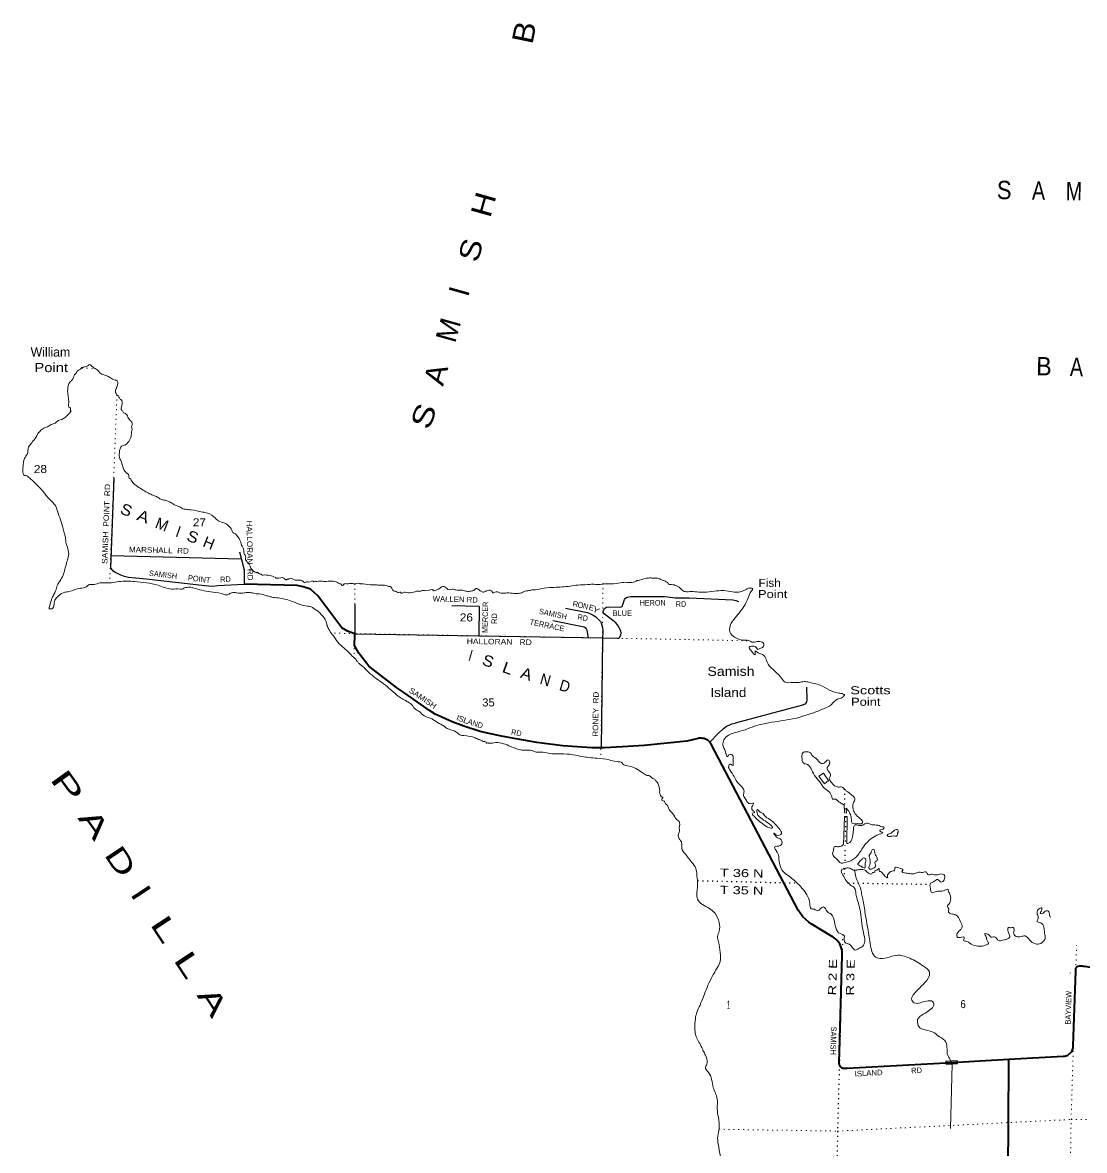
# Model space of a CAD drawing. Header units: feet. Extents: x -489137 to -242534, y 368785 to 558127.
# Drawn here: x -380918 to -357801, y 386248 to 410804 of the extents above; entities that cross this region are included whole.
import ezdxf
from ezdxf.enums import TextEntityAlignment as Align

# ---------------------------------------------------------------- set-up
doc = ezdxf.new("R2010")
doc.units = ezdxf.units.FT
doc.header["$LTSCALE"] = 70
doc.linetypes.add('DOTTED', pattern=[1.5, 0.3, -1.2])
for name, color, linetype, lineweight in [('26', 7, 'Continuous', 40), ('27', 7, 'Continuous', 13), ('29', 7, 'Continuous', 25), ('39', 7, 'Continuous', 13), ('6', 7, 'DOTTED', 25), ('61', 7, 'Continuous', 13), ('7', 7, 'DOTTED', 13)]:
    doc.layers.add(name, color=color, linetype=linetype, lineweight=lineweight)
for name, color, linetype in [('30', 7, 'Continuous'), ('41', 7, 'Continuous'), ('42', 7, 'Continuous')]:
    doc.layers.add(name, color=color, linetype=linetype)

msp = doc.modelspace()

# ---------------------------------------------------------------- linework, layer by layer
at = {"layer": '26'}
msp.add_line((-360819.06, 388157.07), (-359448.96, 388233.79), dxfattribs=at)
for points in [[(-366457.99, 395158.98), (-367384.77, 395066.77), (-367867.87, 395035.74), (-368247.81, 395013.97), (-368526.2, 395015.64), (-369156.54, 395057.38), (-369723.51, 395127.66), (-370094.88, 395194.53), (-370494.23, 395270.26), (-370795.38, 395330.59), (-370956.88, 395372.13), (-371312.16, 395482.92), (-371568.81, 395582.89), (-371935.07, 395746.04), (-372062.36, 395822.83), (-372521.13, 396150.69), (-372776.5, 396323.42), (-373376.58, 396790.54), (-373594.51, 397073.34), (-373694.75, 397237.74), (-373682.86, 397469.34), (-373681.59, 397494.05), (-373707.43, 397502.94), (-373847.25, 397551.04), (-373968.11, 397629.13), (-374491.21, 398320.38), (-374650.44, 398468.23), (-374806.43, 398516.98), (-374942.83, 398545.01), (-376090.01, 398576.8)], [(-363101.13, 388059.82), (-363109.71, 388069.1), (-363117.28, 388079.23), (-363123.74, 388090.09), (-363129.04, 388101.57), (-363133.1, 388113.54), (-363135.9, 388125.86), (-363137.39, 388138.42), (-363137.56, 388151.05), (-363137.27, 388155.93), (-363076, 390491.95), (-363073.55, 390536.14), (-363075.72, 390580.34), (-363082.51, 390624.07), (-363093.83, 390666.85), (-363109.56, 390708.22), (-363129.52, 390747.71), (-363153.51, 390784.9), (-363181.25, 390819.38), (-363212.45, 390850.77), (-363246.75, 390878.73), (-363269.44, 390894.21), (-363749, 391181.95), (-363770.73, 391195.06), (-363800.83, 391216.73), (-363868.19, 391273.3), (-363929.27, 391336.59), (-363983.4, 391405.92), (-364029.99, 391480.53), (-365924.19, 395095.23), (-365940.56, 395118.68), (-365959.28, 395140.28), (-365980.16, 395159.81), (-366002.97, 395177.04), (-366027.46, 395191.8), (-366053.35, 395203.92), (-366080.37, 395213.27), (-366108.22, 395219.74), (-366136.59, 395223.26), (-366165.18, 395223.8), (-366193.66, 395221.35), (-366209.31, 395218.7), (-366457.99, 395158.98)], [(-359448.96, 388233.79), (-358267.77, 388299.93), (-358253.22, 388300.15), (-358230.58, 388302.44), (-358208.3, 388307.09), (-358186.63, 388314.04), (-358165.8, 388323.21), (-358146.05, 388334.52), (-358127.58, 388347.82), (-358110.61, 388362.98), (-358095.31, 388379.84), (-358081.87, 388398.2), (-358070.41, 388417.86), (-358061.07, 388438.62), (-358053.95, 388460.24), (-358049.14, 388482.48), (-358046.67, 388505.1), (-358046.58, 388527.86), (-357991.84, 390156.95), (-357991, 390182.04), (-357987.25, 390206.95), (-357987.02, 390207.84), (-357983.91, 390216.03), (-357979.96, 390223.86), (-357975.22, 390231.23), (-357969.73, 390238.06), (-357963.56, 390244.28), (-357956.78, 390249.82), (-357949.45, 390254.62), (-357941.65, 390258.63), (-357935, 390261.22), (-357910.05, 390265.96), (-357885, 390266.02), (-357862.77, 390265.39), (-357851.89, 390263.94), (-357827.19, 390260.65), (-357801.89, 390256.44), (-357052.71, 390131.72)], [(-359601.83, 377522.95), (-359488, 381595.95), (-359452, 386854.95), (-359449.02, 388206.95), (-359448.96, 388233.79)], [(-363069.22, 388040.47), (-363073.2, 388041.4), (-363078.57, 388043.19), (-363083.74, 388045.53), (-363088.63, 388048.4), (-363093.19, 388051.76), (-363097.37, 388055.58), (-363101.14, 388059.82)], [(-363069.23, 388040.39), (-363026.75, 388035.75), (-362984.01, 388035.58), (-362965.94, 388036.86), (-360819.06, 388157.07)]]:
    msp.add_lwpolyline(points, dxfattribs=at)
at = {"layer": '29'}
for p, q in [((-378990.87, 399198.53), (-376158.45, 399131.83)), ((-366407.15, 398279.73), (-365456.07, 398236.37)), ((-373681.59, 397494.05), (-368294.71, 397404.67))]:
    msp.add_line(p, q, dxfattribs=at)
for points in [[(-378928.97, 400881.44), (-379001.06, 398921.6), (-378962.9, 398870.7), (-378890.81, 398828.28), (-378784.81, 398777.37), (-378704.25, 398747.68), (-378609.01, 398728.6), (-378226.23, 398692.93), (-376953.06, 398544.06), (-376779.21, 398535.58), (-376664.91, 398545.78), (-376090.01, 398576.8)], [(-376196.59, 399280.7), (-376095.27, 398885.28), (-376090.01, 398576.8)], [(-368294.71, 397404.67), (-367963.9, 397398.7), (-367945.85, 397404.02), (-367922.53, 397418.86), (-367897.09, 397469.77), (-367888.61, 397514.31), (-367893.61, 397556.91), (-367907.69, 397592.79), (-367969.18, 397692.48), (-368002.07, 397733.34), (-368253.43, 397931.94), (-368272.35, 397955.49), (-368276.59, 397985.18), (-368265.99, 398017), (-368245.76, 398046.4), (-368208.75, 398074.27), (-368166.57, 398083.44), (-367906.47, 398073.66), (-367884.37, 398080.63), (-367858.93, 398099.72), (-367847.13, 398133.1), (-367813.3, 398243.17), (-367788.97, 398271.53), (-367752.92, 398294.86), (-367719, 398303.34), (-367679.27, 398305.55), (-366944.96, 398307.01), (-366868.83, 398299.1), (-366707.71, 398282.14), (-366625.02, 398277.89), (-366407.15, 398279.73)], [(-373681.78, 398134.7), (-373686.02, 397780.48), (-373687.22, 397499.23)], [(-371569.29, 398114.46), (-370974.43, 398097.84), (-370987.53, 397449.35)], [(-369098.93, 398056.7), (-368620.22, 397957.33), (-368557.52, 397933.2), (-368496.04, 397899.26), (-368440.92, 397865.33), (-368383.67, 397816.54), (-368336.53, 397762.29), (-368324.31, 397733.82), (-368307.35, 397687.16), (-368294.63, 397636.26), (-368285.93, 397557.98), (-368292.55, 397375.17), (-368323.24, 395015.71)], [(-365456.07, 398236.37), (-365417.74, 398231.04), (-365386.68, 398222.16), (-365333.43, 398202.18)], [(-369371.07, 397785.26), (-368693.2, 397646.84), (-368667.77, 397632.01), (-368648.69, 397604.44), (-368644.45, 397593.83), (-368631.82, 397565.55), (-368625.37, 397530.2), (-368603.66, 397410.14)], [(-363906.99, 395955.13), (-363873.54, 395973.47), (-363853.57, 395997.89), (-363842.48, 396017.87), (-363840.26, 396057.83), (-363846.92, 396330.87)], [(-363906.99, 395955.13), (-363941, 395942.95), (-365406.21, 395550.72)], [(-365954, 395133.95), (-365771.62, 395323.06), (-365656.25, 395436.27), (-365589.69, 395482.89), (-365536.44, 395509.53), (-365474.32, 395533.95), (-365406.21, 395550.72)]]:
    msp.add_lwpolyline(points, dxfattribs=at)
at = {"layer": '39'}
for p, q in [((-366427.85, 398411.76), (-366404.26, 398413.65)), ((-360684, 388124.95), (-360717, 386726.95))]:
    msp.add_line(p, q, dxfattribs=at)
msp.add_lwpolyline([(-363582, 394396.95), (-363480, 394458.95), (-363373, 394303.95), (-363457, 394231.95)], close=True, dxfattribs=at)
for points in [[(-362991, 393702.95), (-362978, 393587.95), (-363026, 393605.95), (-363030, 393765.95)], [(-363049, 392911.95), (-363021, 393519.95), (-362969, 393520.95), (-362976, 392932.95)]]:
    msp.add_lwpolyline(points, dxfattribs=at)
for points in [[(-378673.22, 401611.92), (-378587.62, 401712.58), (-378561.77, 401770.45), (-378537.24, 401923.31), (-378532.64, 401943.38), (-378542.96, 402006.29), (-378528.91, 402074.59), (-378563.66, 402130.09), (-378623.81, 402214.59), (-378646.62, 402263.7), (-378676.12, 402290.78), (-378719.96, 402310.18), (-378735.4, 402334.85), (-378770.38, 402382.28), (-378756.04, 402460.67), (-378778.35, 402598.67), (-378800.07, 402615.43), (-378836.6, 402679.06), (-378864.19, 402702.05), (-378891.46, 402807.86), (-378882.82, 402827.82), (-378857.02, 402883.68), (-378857.72, 403000.87), (-378881.46, 403017.68), (-378903.58, 403020.31), (-378939.59, 403031.41), (-379024.85, 403084.28), (-379188.46, 403149.41), (-379214.33, 403162.25), (-379298.67, 403247.42), (-379383.99, 403298.26), (-379469.13, 403355.17), (-379479.56, 403343.33), (-379553.12, 403311.02), (-379581.57, 403303.73), (-379632.39, 403290.99), (-379657.5, 403259.36), (-379719.07, 403222.68), (-379765.31, 403157.29), (-379784.09, 403135.59), (-379839.79, 403021.98), (-379885.46, 402976.79), (-379922.02, 402896.99), (-379934.68, 402735.72), (-379915.92, 402472.58), (-379913.03, 402432.09), (-379871.26, 402410.73), (-379876.85, 402356.35), (-379877.02, 402350.29), (-379879.32, 402340.25), (-379867, 402347.99), (-379925.74, 402268.81), (-379963.12, 402231.46), (-380029.13, 402180.76), (-380166.05, 402119.9), (-380211.44, 402084.79), (-380319.72, 402037.28), (-380352.62, 402015.97), (-380452.67, 401974.3), (-380537.22, 401909.97), (-380553.99, 401888.21), (-380572.64, 401870.54), (-380606.8, 401804.83), (-380699.12, 401680.1), (-380715.94, 401656.33), (-380776.52, 401583.26), (-380796.11, 401533.3), (-380804.67, 401444.65), (-380819.93, 401404.66), (-380872.92, 401315.22), (-380906.18, 401138.36), (-380912.05, 401073.88), (-380893.2, 400956.2), (-380879.43, 400943.69), (-380855.3, 400941), (-380760.12, 400881.8), (-380695.14, 400825.46), (-380547.88, 400682), (-380409.32, 400516.55), (-380401.6, 400504.21), (-380184.8, 400251.76), (-380171.78, 400213.01), (-380049.2, 399839.93), (-380018.25, 399721.91), (-379990.93, 399618.12), (-379974.21, 399496.45), (-379930.12, 399343.72), (-379916.1, 399197.87), (-379952.09, 399067.56), (-380024.17, 398802.89), (-380084.23, 398677.3), (-380164.69, 398544.17), (-380198.08, 398433.99), (-380240.99, 398344.27), (-380245.25, 398336.31), (-380279.57, 398264.53), (-380337.6, 398068.16)], [(-373902.47, 398588.9), (-373916.87, 398579.2), (-373916.7, 398585.26), (-373921.01, 398575.27), (-373977.93, 398560.69), (-373979.55, 398574.88), (-374009.55, 398583.79), (-374065.2, 398613.61), (-374339, 398635.34), (-374355.12, 398635.79), (-374510.54, 398634.03), (-374530.7, 398634.59), (-374532.54, 398640.71), (-374587.2, 398634.14), (-374587.03, 398640.2), (-374694.51, 398620.95), (-374714.51, 398627.57), (-374744.92, 398622.36), (-374799.47, 398619.82), (-374803.28, 398628), (-374929.32, 398665.84), (-374999.76, 398671.84), (-375122.17, 398695.43), (-375154.77, 398684.21), (-375154.6, 398690.27), (-375154.77, 398684.21), (-375152.58, 398690.21), (-375154.77, 398684.21), (-375222.93, 398700.24), (-375228.74, 398708.48), (-375380.18, 398704.61), (-375414.05, 398719.68), (-375678.81, 398775.5), (-375714.92, 398782.56), (-375724.72, 398792.93), (-375740.84, 398793.38), (-375812.5, 398827.69), (-375818.73, 398821.8), (-375828.46, 398834.19), (-375842.63, 398832.57), (-375858.54, 398841.09), (-375866.48, 398845.35), (-375915.86, 398883.08), (-375965.86, 398969.31), (-375998.58, 399024.76), (-376022.38, 399039.56), (-376037.42, 399078.36), (-376060.87, 399105.27), (-376059.14, 399165.83), (-376074.01, 399210.68), (-376095.44, 399237.54), (-376099.82, 399296.25), (-376125.75, 399377.77), (-376150.53, 399428.96), (-376168.91, 399492.09), (-376259.37, 399646.11), (-376312.65, 399687.99), (-376318.65, 399690.18), (-376376.66, 399778.65), (-376407.77, 399819.91), (-376486.52, 399888.76), (-376590.28, 399930.02), (-376701.51, 399991.69), (-376721.1, 400012.43), (-376893.46, 400124.27), (-377001.76, 400147.47), (-377252.64, 400194.83), (-377369.34, 400206.14), (-377427.46, 400219.86), (-377514.85, 400268.75), (-377592.86, 400293.13), (-377689.98, 400354.41), (-377703.92, 400360.85), (-377775.65, 400393.15), (-377855.89, 400409.51), (-377927.78, 400435.74), (-378005.09, 400484.34), (-378082.97, 400512.76), (-378172.56, 400555.64), (-378418.49, 400705.89), (-378518.96, 400791.49), (-378549.9, 400838.82), (-378597.14, 400880.53), (-378597.31, 400874.47), (-378597.14, 400880.53), (-378598.92, 400888.66), (-378601.75, 400931.16), (-378638.45, 400988.74), (-378654.3, 400999.28), (-378742.68, 401155.26), (-378772.13, 401255.07), (-378808.25, 401332.84), (-378803.95, 401484.23), (-378777.52, 401562.28), (-378740.37, 401591.56), (-378705.76, 401602.72), (-378673.22, 401611.92)], [(-380337.6, 398068.16), (-380336.57, 398033.79), (-380310.13, 398041.15), (-380277.86, 398040.25), (-380255.17, 398057.8), (-380239.97, 398095.76), (-380232.55, 398144.04), (-380229.73, 398172.25), (-380186.54, 398272.06), (-380165.8, 398291.68), (-380136.72, 398321.19), (-379997.22, 398402.17), (-379982.99, 398405.82), (-379926.31, 398412.33), (-379726.72, 398477.5), (-379590.95, 398497.99), (-379509.28, 398532.09), (-379482.26, 398559.62), (-379395.28, 398567.32), (-379265.34, 398596.05), (-378982.5, 398608.42), (-378822.43, 398632.27), (-378477.39, 398632.82), (-377969.2, 398552.08), (-377674.9, 398471.2), (-377489.36, 398468.09), (-377440.97, 398466.75), (-377408.08, 398488.06), (-377336.94, 398506.29), (-377278.3, 398510.73), (-377224.04, 398503.16), (-377202.03, 398496.5), (-376825.13, 398411.31), (-376588.15, 398372.42), (-376423.1, 398357.75), (-376386.07, 398382.98), (-376351.62, 398388.09), (-376323.17, 398395.38), (-376252.83, 398385.36), (-376119.77, 398381.67), (-376028.59, 398395.31), (-375941.95, 398390.89), (-375835.62, 398369.76), (-375767.06, 398367.86), (-375606.87, 398325.03), (-375560.79, 398313.66), (-375490.74, 398293.53), (-375353.98, 398277.63), (-375073.45, 398209.25), (-374715.5, 398096.3), (-374665.21, 398090.86), (-374547.98, 398027.02), (-374480.69, 397980.71), (-374355.51, 397841.89), (-374315.01, 397776.12), (-374291.39, 397684.56), (-374247.71, 397588.41), (-374168.21, 397475.09), (-374156.46, 397462.64), (-374108.12, 397388.58), (-373991.07, 397247.97), (-373859.14, 397133.2), (-373664.83, 396941.97), (-373652.52, 396932.42)], [(-366427.85, 398411.76), (-366496.41, 398413.67), (-366567.83, 398456.05), (-366603.21, 398489.36), (-366708.39, 398550.86), (-366826.94, 398568.29), (-366854.99, 398575.13), (-366858.74, 398585.34), (-366905.97, 398627.05), (-366943.7, 398648.3), (-367031.6, 398679.03), (-367045.43, 398689.51), (-367155.86, 398708.74), (-367240.54, 398711.1), (-367293.01, 398710.53), (-367485.98, 398665.38), (-367508.33, 398659.95), (-367546.81, 398654.96), (-367563.23, 398645.31), (-367826.36, 398616.25), (-367990.47, 398592.53), (-368243, 398581.37), (-368372.49, 398568.8), (-368517.59, 398574.84), (-368618.69, 398567.55), (-368820.77, 398557), (-369041.5, 398528.79), (-369385.22, 398503.99), (-369619.95, 398480.2), (-369798.28, 398452.83), (-369834.63, 398451.82), (-369867.24, 398440.6), (-369974.55, 398427.42), (-370027.78, 398400.62), (-370127.37, 398375.1), (-370188.03, 398370.72), (-370330.82, 398386.8), (-370415.73, 398381.08), (-370528.46, 398390.27), (-370578.4, 398407.82), (-370633.01, 398403.27), (-370683.82, 398390.54), (-370689.52, 398402.82), (-370799.43, 398440.21), (-370826.16, 398422.78), (-370838.31, 398421.09), (-370860.83, 398409.59), (-370899.31, 398404.6), (-371010.32, 398474.34), (-371050.53, 398479.5), (-371071.32, 398457.86), (-371114.4, 398432.79), (-371152.88, 398427.8), (-371201.56, 398419.04), (-371251.9, 398422.46), (-371340.03, 398445.11), (-371489.17, 398451.27), (-371565.43, 398465.51), (-371676.21, 398472.62), (-371681.8, 398488.94), (-371717.58, 398508.1), (-371725.41, 398516.41), (-371771.55, 398525.76), (-371861.92, 398469.69), (-371882.25, 398464.19), (-371953.86, 398429.82), (-371965.95, 398430.15), (-371971.71, 398440.41), (-372139.39, 398432.94), (-372187.55, 398442.36), (-372246.48, 398427.83), (-372345.44, 398424.51), (-372374.01, 398413.18), (-372517.9, 398390.91), (-372588.24, 398400.95), (-372600.34, 398401.28), (-372683.46, 398387.43), (-372683.28, 398393.48), (-372745.73, 398397.24), (-372811.51, 398425.32), (-372819.63, 398423.53), (-372855.23, 398448.75), (-372868.66, 398473.37), (-372933.69, 398527.69), (-372949.88, 398526.13), (-372983.81, 398539.19), (-373094.3, 398556.39), (-373156.91, 398554.09), (-373259.5, 398565.02), (-373348.38, 398561.42), (-373557.48, 398587.42), (-373573.61, 398587.86), (-373585.54, 398594.26), (-373694.87, 398581.12), (-373726.95, 398588.07), (-373829.89, 398586.89), (-373902.47, 398588.9)], [(-364090, 395653.95), (-363725, 395766.95), (-363477, 395864.95), (-363308, 395959.95), (-363178, 396075.95), (-363076, 396106.95), (-363036, 396148.95), (-363023, 396164.95), (-363051, 396184.95), (-363144, 396204.95), (-363297, 396244.95), (-363506, 396357.95), (-363801, 396440.95), (-363906, 396455.95), (-364011, 396438.95), (-364147, 396434.95), (-364328, 396450.95), (-364420, 396558.95), (-364709, 396881.95), (-364760, 397003.95), (-364826, 397052.95), (-364928, 397096.95), (-364968, 397124.95), (-364969, 397043.95), (-365047, 397115.95), (-365101, 397207.95), (-365022, 397224.95), (-364937, 397189.95), (-364914, 397152.95), (-364871, 397174.95), (-364822, 397191.95), (-364787, 397225.95), (-364781, 397276.95), (-364865, 397327.95), (-364952, 397322.95), (-365013, 397311.95), (-365119, 397350.95), (-365232, 397360.95), (-365419, 397421.95), (-365513, 397521.95), (-365524, 397628.95), (-365433, 397809.95), (-365215, 398087.95), (-365124, 398278.95), (-365049, 398427.95), (-365025, 398477.95), (-365055, 398491.95), (-365168, 398460.95), (-365375, 398398.95), (-365548, 398424.95), (-365760, 398433.95), (-365970, 398409.95), (-366193, 398402.95), (-366364, 398414.95), (-366405.05, 398412.9)], [(-373652.52, 396932.42), (-373633.56, 396895.73), (-373610.57, 396872.97), (-373591.71, 396846.04), (-373560.39, 396821.25)], [(-373562.65, 396823.66), (-373501.92, 396776.53), (-373427.32, 396703.75), (-373246.26, 396543.18), (-373103.86, 396442.28), (-372766.86, 396160.22), (-372715.54, 396120.4), (-372610.35, 396058.91), (-372528.95, 396012.21), (-372432.35, 395932.77), (-372431.3, 395931.23)], [(-372432.35, 395932.77), (-372414.05, 395910.19), (-372401.45, 395887.38), (-372377.85, 395874.79)], [(-372377.85, 395874.79), (-372375.78, 395869.91), (-372280.73, 395806.66), (-372231.82, 395752.78), (-372106.65, 395684.67), (-372062.7, 395669.31), (-371983.03, 395632.76), (-371850.37, 395544.24), (-371778.83, 395505.89), (-371634.07, 395417.03), (-371486.26, 395364.45), (-371397.31, 395299.36), (-371309.13, 395278.73), (-371062.35, 395229.46), (-370970.65, 395190.56), (-370938.62, 395181.59), (-370886.96, 395153.89), (-370826.99, 395134.05), (-370815.52, 395111.51), (-370797.15, 395119.08), (-370773.02, 395116.39), (-370657.81, 395123.29), (-370332.76, 395059.73), (-370263, 395029.52), (-370066.98, 394969.53), (-369982.48, 394961.13), (-369827.25, 394956.81), (-369757.54, 394924.58), (-369683.13, 394916.45), (-369507.84, 394907.55), (-369443.73, 394891.63), (-369244.19, 394884.07), (-369219.94, 394885.41), (-369135.28, 394883.06), (-368879.87, 394853.75), (-368751.47, 394827.97), (-368405.63, 394786.05), (-368148.38, 394750.62), (-367990.03, 394713.9), (-367859.91, 394677.97), (-367848.39, 394657.44), (-367758.53, 394624.65), (-367566.65, 394560.73), (-367427.83, 394476.08), (-367382.26, 394446.54), (-367292.53, 394409.7), (-367262.4, 394404.82), (-367254.68, 394392.49), (-367240.68, 394388.06), (-367221.38, 394357.22), (-367143.85, 394316.69), (-367140.39, 394296.38), (-367128.53, 394287.98), (-367120.58, 394283.71), (-367070.52, 394199.51), (-367048.69, 394116.07), (-367038.15, 393990.54), (-367022.7, 393965.87), (-366993.15, 393940.8), (-366979.1, 393938.39), (-366981.4, 393928.35), (-366991.94, 393912.49), (-366993.21, 393868.09), (-366949.2, 393854.74), (-366935.95, 393824.07), (-366904.97, 393778.77), (-366890.97, 393774.34), (-366856.69, 393702.69), (-366780.82, 393603.61), (-366701.62, 393480.21), (-366680.25, 393451.33), (-366644.53, 393430.14), (-366613.55, 393384.84), (-366619.94, 393231.49), (-366616.43, 393213.21), (-366640.72, 393139.15), (-366642, 393094.74), (-366609.91, 393017.09), (-366575.11, 392963.6), (-366571.32, 392955.42), (-366559.85, 392791.47), (-366526.84, 392746.11), (-366498.46, 392715.87)], [(-362365, 392333.95), (-362372, 392302.95), (-362412, 392297.95), (-362433, 392269.95), (-362567, 392339.95), (-362682, 392365.95), (-362757, 392351.95), (-362830, 392352.95), (-362918, 392396.95), (-363013, 392389.95), (-363092, 392349.95), (-363059, 392240.95), (-362994, 392128.95), (-362894, 392026.95), (-362806, 391958.95), (-362775, 391838.95), (-362688, 391506.95), (-362614, 390992.95), (-362584, 390799.95), (-362628, 390695.95), (-362715, 390645.95), (-362790, 390610.95), (-362848, 390657.95), (-362922, 390739.95), (-363012, 390776.95), (-363034, 390827.95), (-363029, 390924.95), (-363155, 390988.95), (-363205, 391074.95), (-363241, 391215.95), (-363312, 391388.95), (-363400, 391450.95), (-363482, 391550.95), (-363551, 391504.95), (-363606, 391466.95), (-363680, 391497.95), (-363749, 391508.95), (-363782, 391622.95), (-363824, 391772.95), (-364039, 392051.95), (-364253, 392234.95), (-364373, 392334.95), (-364402, 392384.95), (-364449, 392543.95), (-364487, 392738.95), (-364542, 392857.95), (-364491, 392869.95), (-364386, 392920.95), (-364427, 393028.95), (-364505, 393069.95), (-364563, 393157.95), (-364505, 393114.95), (-364397, 393149.95), (-364448, 393254.95), (-364652, 393453.95), (-364764, 393539.95), (-364792, 393580.95), (-364864, 393615.95), (-364920, 393670.95), (-364929, 393598.95), (-364877, 393512.95), (-364755, 393420.95), (-364629, 393329.95), (-364591, 393274.95), (-364630, 393265.95), (-364722, 393298.95), (-364865, 393403.95), (-364992, 393522.95), (-365028, 393587.95), (-364981, 393602.95), (-365027, 393655.95), (-365040, 393726.95), (-365005, 393807.95), (-365056, 393797.95), (-365124, 393812.95), (-365172, 393890.95), (-365222, 393972.95), (-365212, 394072.95), (-365323, 394227.95), (-365396, 394327.95), (-365463, 394444.95), (-365507, 394510.95), (-365546, 394617.95), (-365516, 394659.95), (-365457, 394628.95), (-365450, 394709.95), (-365471, 394857.95), (-365525, 394870.95), (-365570, 394822.95), (-365615, 394925.95), (-365670, 395071.95), (-365648, 395184.95), (-365548, 395286.95), (-365295, 395374.95), (-364881, 395513.95), (-364606, 395568.95), (-364090, 395653.95)], [(-363030, 393765.95), (-363101, 393808.95), (-363173, 393858.95), (-363229, 393897.95), (-363277, 393895.95), (-363303, 393950.95), (-363368, 394060.95), (-363480, 394150.95), (-363536, 394232.95), (-363651, 394373.95), (-363740, 394535.95), (-363831, 394648.95), (-363908, 394675.95), (-363951, 394819.95), (-363933, 394907.95), (-363842, 394927.95), (-363762, 394901.95), (-363724, 394838.95), (-363670, 394805.95), (-363560, 394691.95), (-363486, 394670.95), (-363439, 394706.95), (-363384, 394749.95), (-363346, 394709.95), (-363375, 394620.95), (-363404, 394568.95), (-363373, 394503.95), (-363330, 394407.95), (-363355, 394343.95), (-363301, 394247.95), (-363239, 394188.95), (-363155, 394159.95), (-363076, 394156.95), (-363028, 394117.95), (-362978, 394072.95), (-362870, 393990.95), (-362801, 393902.95), (-362830, 393815.95), (-362836, 393676.95), (-362794, 393579.95), (-362695, 393482.95), (-362633, 393399.95), (-362644, 393363.95), (-362711, 393359.95), (-362793, 393361.95), (-362855, 393375.95), (-362875, 393442.95), (-362896, 393562.95), (-362947, 393651.95), (-362991, 393702.95)], [(-362976, 392932.95), (-362936, 392936.95), (-362858, 393042.95), (-362833, 393191.95), (-362826, 393268.95), (-362804, 393326.95), (-362709, 393325.95), (-362626, 393330.95), (-362538, 393373.95), (-362444, 393344.95), (-362333, 393331.95), (-362268, 393318.95), (-362196, 393291.95), (-362160, 393288.95), (-362205, 393232.95), (-362258, 393221.95), (-362236, 393186.95), (-362192, 393165.95), (-362236, 393142.95), (-362344, 393096.95), (-362484, 393001.95), (-362632, 392829.95), (-362766, 392639.95), (-362930, 392537.95), (-363043.28, 392508.19)], [(-361981, 393183.95), (-361922, 393227.95), (-361882, 393238.95), (-361854, 393204.95), (-361869, 393151.95), (-361883, 393093.95), (-361904, 393087.95), (-361956, 393094.95), (-362015, 393086.95), (-362083, 393091.95), (-362099, 393110.95), (-362051, 393137.95), (-361981, 393183.95)], [(-363043.28, 392508.19), (-363110, 392507.95), (-363168, 392568.95), (-363258, 392648.95), (-363282, 392689.95), (-363263, 392786.95), (-363248, 392854.95), (-363175, 392860.95), (-363094, 392873.95), (-363049, 392911.95)], [(-366498.46, 392715.87), (-366348, 392519.95), (-366258, 392383.95), (-366240, 392259.95), (-366225, 392097.95), (-366236, 391859.95), (-366224, 391715.95), (-366118, 391603.95), (-365964, 391514.95), (-365850, 391418.95), (-365752, 391207.95), (-365754, 391019.95), (-365788, 390906.95), (-365769, 390786.95), (-365729, 390558.95), (-365732, 390362.95), (-365823, 390177.95), (-366017, 389793.95), (-366170, 389411.95), (-366240, 389250.95), (-366270, 389111.95), (-366283, 388915.95), (-366264, 388753.95), (-366211, 388634.95), (-366142, 388513.95), (-366101, 388416.95), (-366050, 388322.95), (-366015, 388152.95), (-366026, 388102.95), (-366053, 388056.95), (-365997, 387962.95), (-365880, 387619.95), (-365797, 387370.95), (-365795, 387157.95), (-365771, 386969.95), (-365756, 386725.95), (-365784, 386559.95), (-365771, 386365.95), (-365733, 386158.95), (-365681, 385966.95), (-365607, 385868.95), (-365489, 385745.95), (-365336, 385600.95), (-365268, 385531.95), (-365175, 385530.95), (-365113, 385478.95), (-365096, 385395.95), (-365010, 385279.95), (-364876, 385176.95), (-364748, 385128.95), (-364756, 385072.95), (-364713, 385017.95), (-364642, 385024.95), (-364519, 385029.95), (-364434, 384979.95), (-364399, 384876.95), (-364351, 384835.95), (-364309, 384703.95), (-364263, 384508.95), (-364240, 384375.95), (-364245, 384292.95), (-364232, 384217.95), (-364208, 384195.95), (-364173, 384202.95), (-364156, 384135.95), (-364118, 384137.95), (-364071, 384175.95), (-364026, 384180.95), (-363997, 384119.95), (-363916, 384132.95), (-363881, 384170.95), (-363816, 384180.95), (-363792, 384153.95), (-363710, 384146.95), (-363624, 384180.95), (-363593, 384246.95), (-363542, 384272.95), (-363466, 384250.95), (-363426, 384181.95), (-363380, 384138.95), (-363339, 384053.95), (-363378, 383975.95), (-363365, 383896.95), (-363304, 383818.95), (-363201, 383760.95), (-363117, 383749.95), (-363044, 383769.95), (-363001, 383768.95), (-362949, 383719.95), (-362898, 383648.95), (-362926, 383519.95), (-363000, 383410.95), (-363100, 383319.95), (-363171, 383305.95), (-363193, 383283.95), (-363147, 383273.95), (-363149, 383214.95)], [(-362465, 392576.95), (-362489, 392655.95), (-362476, 392688.95), (-362447, 392734.95), (-362422, 392790.95), (-362388, 392804.95), (-362370, 392765.95), (-362361, 392709.95), (-362337, 392662.95), (-362310, 392595.95), (-362316, 392558.95), (-362355, 392533.95), (-362359, 392488.95), (-362342, 392433.95), (-362393, 392394.95), (-362450, 392368.95), (-362490, 392387.95), (-362485, 392435.95), (-362466, 392494.95), (-362466, 392530.95), (-362465, 392576.95)], [(-362637, 392417.95), (-362689, 392446.95), (-362733, 392470.95), (-362723, 392505.95), (-362655, 392577.95), (-362600, 392616.95), (-362564, 392596.95), (-362567, 392521.95), (-362576, 392448.95), (-362585, 392396.95), (-362611, 392404.95), (-362637, 392417.95)], [(-358616, 391466.95), (-358628, 391466.95), (-358732, 391401.95), (-358764, 391409.95), (-358735, 391469.95), (-358732, 391528.95), (-358805, 391493.95), (-358827, 391394.95), (-358810, 391295.95), (-358835, 391234.95), (-358752, 391199.95), (-358670, 390978.95), (-358659, 390856.95), (-358699, 390796.95), (-358810, 390737.95), (-358915, 390764.95), (-358995, 390830.95), (-359095, 390918.95), (-359180, 390903.95), (-359287, 390908.95), (-359329, 390939.95), (-359340, 391008.95), (-359335, 391089.95), (-359379, 391099.95), (-359412, 391091.95), (-359456, 391104.95), (-359469, 391054.95), (-359446, 390973.95), (-359428, 390896.95), (-359465, 390860.95), (-359583, 390823.95), (-359672, 390816.95), (-359718, 390867.95), (-359778, 390898.95), (-359832, 390888.95), (-359876, 390937.95), (-359973, 390961.95), (-359939, 390894.95), (-359922, 390815.95), (-359886, 390770.95), (-359960, 390714.95), (-360081, 390693.95), (-360236, 390721.95), (-360363, 390794.95), (-360431, 390827.95), (-360416, 390889.95), (-360475, 390890.95), (-360573, 390897.95), (-360568, 390978.95), (-360497, 391054.95), (-360464, 391112.95), (-360499, 391226.95), (-360608, 391378.95), (-360701, 391398.95), (-360757, 391433.95), (-360756, 391501.95), (-360789, 391566.95), (-360738, 391622.95), (-360722, 391657.95), (-360740, 391845.95), (-360761, 391885.95), (-360771, 391928.95), (-360866, 391901.95), (-361024, 391884.95), (-361131, 391863.95), (-361154, 391945.95), (-361151, 392068.95), (-361080, 392099.95), (-360996, 392145.95), (-360916, 392089.95), (-360855, 392141.95), (-360854, 392244.95), (-360949, 392263.95), (-361048, 392244.95), (-361138, 392260.95), (-361191, 392244.95), (-361253, 392314.95), (-361295, 392302.95), (-361408, 392305.95), (-361512, 392268.95), (-361631, 392280.95), (-361752, 392301.95), (-361776, 392320.95), (-361757, 392348.95), (-361843, 392399.95), (-361928, 392410.95), (-361935, 392346.95), (-362040, 392309.95), (-362067, 392267.95), (-362088, 392245.95), (-362084, 392186.95), (-362159, 392237.95), (-362244, 392317.95), (-362272, 392332.95), (-362268, 392386.95), (-362321, 392350.95), (-362365, 392333.95)], [(-362804, 392346.95), (-362777, 392206.95), (-362730, 392078.95), (-362679, 391961.95), (-362652, 391837.95), (-362623, 391715.95), (-362573, 391404.95), (-362501, 390980.95), (-362439, 390618.95), (-362370, 390476.95), (-362247, 390428.95), (-362055, 390454.95), (-361861, 390498.95), (-361762, 390487.95), (-361601, 390432.95), (-361304, 390257.95), (-361177, 390132.95), (-361200, 389995.95), (-361346, 389833.95), (-361483, 389683.95), (-361559, 389579.95), (-361558, 389518.95), (-361480, 389451.95), (-361344, 389475.95), (-361200, 389502.95), (-361110, 389491.95), (-361082, 389412.95), (-361164, 389306.95), (-361309, 389212.95), (-361415, 389129.95), (-361436, 389042.95), (-361375, 388912.95), (-361265, 388872.95), (-361068, 388807.95), (-360955, 388723.95), (-360816, 388602.95), (-360793, 388454.95), (-360777, 388323.95), (-360741, 388256.95), (-360684, 388124.95)], [(-358537, 391326.95), (-358557, 391347.95), (-358565, 391394.95), (-358574, 391441.95), (-358592, 391461.95), (-358616, 391466.95)]]:
    msp.add_spline(points, degree=3, dxfattribs=at)
at = {"layer": '6'}
for p, q in [((-363029.75, 394119.51), (-363020.63, 393603.94)), ((-363001.28, 393520.33), (-363020.95, 392509.51)), ((-363026.95, 392386.28), (-363030.98, 392186.83)), ((-366223.09, 392122.19), (-364060.74, 392070.75)), ((-362941.29, 392071.88), (-361166, 392042.56))]:
    msp.add_line(p, q, dxfattribs=at)
msp.add_lwpolyline([(-363063.93, 390951.81), (-363176, 386668.95), (-363232.99, 383773.71)], dxfattribs=at)
at = {"layer": '61'}
for p, q in [((-360819.1, 388193.68), (-360569.51, 388208.08)), ((-360569.51, 388208.08), (-360565.19, 388133.21))]:
    msp.add_line(p, q, dxfattribs=at)
msp.add_lwpolyline([(-360565.19, 388133.21), (-360814.78, 388118.81), (-360819.1, 388193.68)], dxfattribs=at)
msp.add_lwpolyline([(-360807.25, 388127.25), (-360810.65, 388186.15), (-360577.03, 388199.63), (-360573.63, 388140.73)], close=True, dxfattribs=at)
at = {"layer": '7'}
for p, q in [((-379628.27, 403281.4), (-379327.09, 403273.9)), ((-378862.47, 402699.9), (-379022.26, 398605.47)), ((-373686.26, 398580.58), (-373687.79, 397500.37)), ((-368280.59, 398596.45), (-368294.29, 397405.11)), ((-373688.07, 397500.09), (-374195.61, 397510.21)), ((-373687.22, 397499.23), (-373703.3, 396976.64)), ((-368294.71, 397404.67), (-373688.21, 397500.23)), ((-368294.29, 397405.25), (-368329.01, 394776.17)), ((-368294.49, 397404.75), (-366421.48, 397370.31)), ((-366421.48, 397370.31), (-365135, 397343.95))]:
    msp.add_line(p, q, dxfattribs=at)
for points in [[(-358307.22, 376851.93), (-358161, 381573.95), (-358092, 386921.95), (-357973.69, 390706.85)], [(-365756.67, 386709.18), (-363176, 386668.95), (-358092, 386921.95), (-354381.98, 386892.02)]]:
    msp.add_lwpolyline(points, dxfattribs=at)

# ---------------------------------------------------------------- texts
at = {"layer": '27'}
for s, rotation, width, p in [('SAMISH', 325.926, 1.1, (-372518.73, 396233.58)), ('RD', 349.262, 0.9, (-370289.45, 395302.68)), ('ISLAND', 3.205, 1.05, (-362799.51, 387855.04)), ('RD', 3.205, 0.85, (-361570.2, 387924.71))]:
    msp.add_text(s, height=120, rotation=rotation, dxfattribs=dict(at, width=width)).set_placement(p)
for s, rotation, p in [('I', 338.718, (-371462.88, 395616.75)), ('N', 342.681, (-371079.78, 395483.78)), ('D', 342.681, (-370971.53, 395450.02))]:
    msp.add_text(s, height=120, rotation=rotation, dxfattribs=at).set_placement(p, align=Align.CENTER)
for s, rotation, width, p in [('S', 338.718, 1.15, (-371391.57, 395588.96)), ('L', 338.718, 1.25, (-371288.56, 395548.85)), ('A', 342.681, 1.1, (-371189.81, 395518.09))]:
    msp.add_text(s, height=120, rotation=rotation, dxfattribs=dict(at, width=width)).set_placement(p, align=Align.CENTER)
for s, rotation, p in [('-', 88.075, (-358066.38, 390079.14)), ('BAYVIEW', 88.075, (-358103.16, 388987.57)), ('SAMISH', 268.498, (-363317.27, 388945.4))]:
    msp.add_text(s, height=120, rotation=rotation, dxfattribs=at).set_placement(p)
at = {"layer": '30'}
for s, rotation, width, p in [('SAMISH  POINT  RD', 87.893, 1.15, (-379072.51, 399014.24)), ('HALLORAN  RD', 270.977, 1.1, (-376040.79, 399959.37)), ('MARSHALL  RD', 358.651, 1.1, (-378603, 399272.23)), ('RD', 3.089, 0.85, (-376615.35, 398617.54)), ('WALLEN RD', 358.4, 1.05, (-371990.77, 398201.57)), ('MERCER', 88.843, 0.95, (-370795.07, 397513.24)), ('HERON', 0.114, 0.9, (-367484.39, 398111.04)), ('RD', 0.484, 0.8, (-366698.86, 398083.74)), ('RD', 88.843, 0.8, (-370590.93, 397711.53)), ('RD', 348.273, 0.9, (-368845.97, 397811.92)), ('HALLORAN   RD', 358.985, 1.15, (-371248.42, 397276.15)), ('RONEY  RD', 89.255, 1.1, (-368390.13, 395255.02))]:
    msp.add_text(s, height=120, rotation=rotation, dxfattribs=dict(at, width=width)).set_placement(p)
for s, rotation, p in [('SAMISH', 353.331, (-378171.4, 398760.12)), ('POINT', 353.331, (-377322.87, 398659.22)), ('TERRACE', 348.459, (-369886.77, 397700.1)), ('SAMISH', 348.459, (-369682.71, 397931.45)), ('BLUE', 0.114, (-368070.9, 397886.31))]:
    msp.add_text(s, height=120, rotation=rotation, dxfattribs=at).set_placement(p)
for s, rotation, width, p in [('R', 348.273, 0.85, (-368893.69, 398085.59)), ('O', 346.273, 0.85, (-368783.61, 398063.49)), ('N', 345.273, 0.9, (-368674.37, 398039.15)), ('E', 341.951, 1.05, (-368551.24, 398007.68)), ('Y', 331.385, 1.35, (-368461.29, 397963.31))]:
    msp.add_text(s, height=120, rotation=rotation, dxfattribs=dict(at, width=width)).set_placement(p, align=Align.CENTER)
at = {"layer": '41'}
for s, height, rotation, width, p in [('B', 460.5, 78.408, 1.15, (-369820.52, 410313.05)), ('S', 400, 359.069, 0.9, (-359710.21, 406961.05)), ('A', 400, 359.069, 0.8, (-358944.96, 406948.61)), ('M', 400, 359.072, 0.8, (-358211.19, 406936.71)), ('H', 448.9, 74.35, 1.2, (-370738.69, 406532.11)), ('S', 448.9, 74.35, 1.2, (-371010.73, 405560.85)), ('B', 400, 359.072, 0.95, (-358854.83, 403124.92)), ('A', 400, 359.072, 0.8, (-358119.68, 403109.22)), ('A', 448.9, 74.351, 1.1, (-371763.95, 402871.81)), ('S', 448.9, 69.238, 1.3, (-372069.22, 401916.05)), ('P', 454, 305.684, 1.75, (-380336.76, 394332.74)), ('A', 454, 305.683, 1.6, (-379729.2, 393486.73)), ('D', 454, 303.812, 1.5, (-379155.03, 392687.21)), ('I', 454, 303.35, 1.35, (-378587.49, 391831.05)), ('L', 454, 303.35, 1.65, (-378156.44, 391176.05)), ('L', 454, 303.348, 1.65, (-377646.76, 390401.57)), ('A', 454, 303.349, 1.55, (-377137.1, 389627.11))]:
    msp.add_text(s, height=height, rotation=rotation, dxfattribs=dict(at, width=width)).set_placement(p)
for s, rotation, p in [('I', 74.356, (-371219.85, 404814.28)), ('M', 74.355, (-371501.42, 403808.99))]:
    msp.add_text(s, height=448.9, rotation=rotation, dxfattribs=at).set_placement(p)
at = {"layer": '42'}
msp.add_text('William', height=200, dxfattribs=at).set_placement((-380742, 403530.95))
for s, height, width, p in [('Point', 200, 1.2, (-380659, 403192.95)), ('Fish', 175, 1.1, (-364896.83, 398517.45)), ('Point', 175, 1.2, (-364907.46, 398273.06)), ('Samish', 200, 1.15, (-366009, 396580.03)), ('Scotts', 175, 1.35, (-362899.2, 396179.8)), ('Island', 200, 1.1, (-365945.24, 396119.58)), ('Point', 175, 1.2, (-362881.49, 395928.32))]:
    msp.add_text(s, height=height, dxfattribs=dict(at, width=width)).set_placement(p)
for s, rotation, width, p in [('S', 339.178, 1.1, (-378811.76, 400121.87)), ('A', 339.176, 1.15, (-378448.38, 399981.5)), ('I', 341.3, 0.9, (-377602.46, 399621.8)), ('S', 340.235, 1.1, (-377364.13, 399531.19)), ('I', 344.298, 0.75, (-371227.9, 396917.87)), ('S', 340.704, 1.1, (-370934.37, 396828.61)), ('L', 340.781, 1.2, (-370497.02, 396669.15)), ('A', 341.576, 1.1, (-370097.54, 396545.14)), ('N', 343.582, 0.95, (-369673.99, 396409.56)), ('D', 343.582, 0.95, (-369252, 396274.38))]:
    msp.add_text(s, height=242.2, rotation=rotation, dxfattribs=dict(at, width=width)).set_placement(p)
for s, rotation, p in [('M', 339.175, (-378050.92, 399811.98)), ('H', 338.233, (-377013.42, 399404.98))]:
    msp.add_text(s, height=242.2, rotation=rotation, dxfattribs=at).set_placement(p)
at = {"layer": '6', "width": 1.35}
for s, rotation, p in [('T 36 N', 358.637, (-365736.58, 392210.94)), ('T 35 N', 358.637, (-365740.4, 391836.64)), ('R 2 E', 88.501, (-363207.18, 389622.29)), ('R 3 E', 88.501, (-362820.11, 389619.02))]:
    msp.add_text(s, height=175, rotation=rotation, dxfattribs=at).set_placement(p)
at = {"layer": '7'}
for s, width, p in [('28', 1.1, (-380672.62, 400996.1)), ('27', 1.1, (-377211.47, 399835.86)), ('26', 1.1, (-371399.74, 397765.61)), ('35', 1.05, (-370911.81, 395914.68))]:
    msp.add_text(s, height=175, dxfattribs=dict(at, width=width)).set_placement(p)
for s, width, p in [('1', 0.45, (-365588, 389331.95)), ('6', 0.9, (-360503, 389346.95))]:
    msp.add_text(s, height=175, rotation=359.325, dxfattribs=dict(at, width=width)).set_placement(p)

doc.saveas('drawing.dxf')
